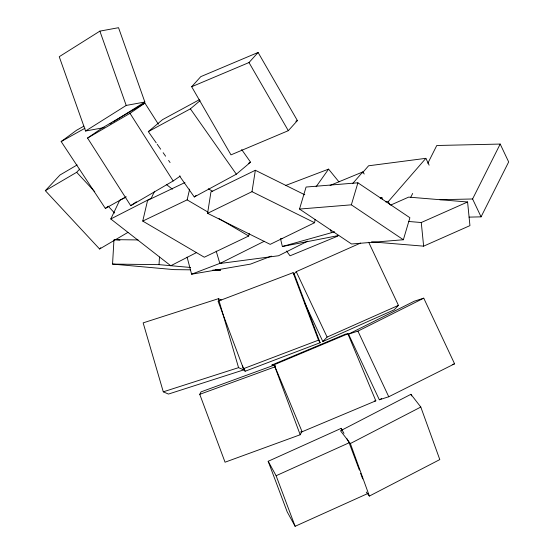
<?xml version="1.0" encoding="UTF-8"?>
<svg xmlns="http://www.w3.org/2000/svg" width="554" height="554" viewBox="0 0 554 554"><rect width="100%" height="100%" fill="white"/><g stroke="black" fill="none" stroke-linecap="round" stroke-linejoin="round"><path stroke-width="0.83" d="M190.438 269.826L174.081 269.625L112.552 264.092L113.923 240.484M112.552 264.092L159.033 264.639L159.476 257.056M315.108 219.419L314.589 222.715L270.186 244.362L207.591 213.318L210.942 191.933L255.346 170.279L304.804 194.807M207.591 213.318L251.994 191.67L255.346 170.279M249.272 233.525L248.691 236.011L204.301 257.229L142.745 221.081L147.586 200.403L184.967 182.536M142.745 221.081L187.134 199.869L189.648 189.115M299.52 209.066L306.071 187.044L357.905 182.806L409.905 217.729L403.36 239.75L351.527 243.989L299.52 209.066L351.354 204.828L403.36 239.75M351.354 204.828L357.905 182.806M196.712 252.472L170.77 265.747L110.786 218.969L119.692 200.313L125.8 197.189M154.573 191.275L151.228 198.277L110.786 218.969M410.729 197.314L412.668 193.45M427.833 163.292L436.774 145.501L500.193 144.068L508.669 161.948L481.066 216.849L469.065 217.12M481.066 216.849L472.59 198.976L500.193 144.068M301.508 432.279L300.199 434.751L225.049 462.202L199.752 394.33L201.067 391.858L273.787 365.287M199.752 394.33L274.902 366.88L275.56 365.64M316.085 186.767L328.591 169.129L338.958 181.878M352.559 183.686L362.738 171.962L364.248 174.018M362.406 172.89L368.576 165.791L425.874 158.333L429.128 165.168M385.716 201.919L388.278 201.58L425.874 158.333M191.677 86.736L200.763 76.653L258.088 52.464L297.401 120.592L288.309 130.675L230.983 154.864L191.677 86.736L249.002 62.547L258.088 52.464M127.953 232.375L99.595 249.002L45.331 190.673L59.977 175.016L77.138 164.947M45.331 190.673L76.674 172.294L79.603 169.157M99.595 249.002L100.766 247.749M293.592 274.438L296.245 271.661L360.543 243.081M304.852 303.363L322.85 341.527L327.095 337.088L398.451 305.365L368.701 242.278M398.451 305.365L394.206 309.804L322.85 341.527M156.228 142.87L148.32 131.623L162.557 119.636L199.357 99.706M148.32 131.623L190.382 108.847L200.084 100.669M179.454 175.888L194.274 196.968L196.22 195.333M194.274 196.968L236.336 174.191L250.567 162.197L241.676 149.552M126.201 196.774L105.35 208.415L61.162 141.554L76.487 130.301L83.931 126.139M105.35 208.415L108.141 206.372M180.265 176.082L173.173 180.957L130.73 205.686L87.553 138.057L102.448 127.815L144.892 103.086L158.354 124.179M87.553 138.057L129.996 113.328L144.892 103.086M130.73 205.686L136.402 201.788M112.926 122.109L144.857 102.012L118.535 27.7L99.879 31.128L59.236 56.702L85.565 131.014L104.221 127.593M85.565 131.014L126.201 105.433L144.857 102.012M110.024 123.937L111.479 123.023M61.162 141.554L84.984 128.244M248.317 163.416L250.567 162.197M410.923 394.303L340.495 430.79L350.363 443.532L369.366 496.072L439.8 459.585L420.798 407.045L410.923 394.303L411.511 395.916M350.363 443.532L420.798 407.045M216.185 251.094L219.862 263.503L264.306 241.253M307.671 241.17L278.551 255.754L219.862 263.503M348.508 334.124L414.33 301.182L423.755 298.177L454.585 363.819L388.763 396.761L379.338 399.766L348.508 334.124L357.939 331.119L423.755 298.177M379.338 399.766L381.637 398.617M368.133 493.365L295.123 526.3L287.187 511.861L268.178 461.288L341.181 428.353L343.965 433.401M268.178 461.288L276.114 475.727L349.117 442.784L359.38 470.083M390.605 205.118L408.658 197.113L467.583 201.988L469.944 225.623L423.63 246.156L371.54 241.842M408.457 221.462L421.269 222.521L467.583 201.988M295.808 121.264L297.401 120.592M347.884 333.799L345.509 334.117L271.806 365.051L274.175 364.733L347.884 333.799L375.827 400.826L302.117 431.76L300.538 431.975M330.08 185.438L362.738 171.962M337.829 236.094L290.033 255.809L286.508 251.017M187.093 257.125L191.601 274.202L221.351 262.811M271.37 256.107L250.47 264.119L191.601 274.202M285.885 185.375L328.591 169.129M294.306 274.611L293.087 272.686L218.054 301.217L243.476 368.694L245.11 371.256L320.136 342.725L294.714 275.248M243.476 368.694L318.508 340.156L320.136 342.725M221.378 299.977L218.428 298.689L143.154 322.871L163.285 391.823L168.444 394.067L243.718 369.892L242.507 365.737M163.285 391.823L238.559 367.641L243.718 369.892M452.23 364.574L454.585 363.819M380.266 198.152L381.928 197.674L382.315 199.315M280.594 239.106L282.367 246.495L334.671 231.807M380.245 198L381.928 197.674M282.367 246.495L338.688 235.512M374.248 401.034L375.827 400.826M280.386 238.85L282.083 238.622M440.021 199.71L472.59 198.976M113.972 239.64L138.071 239.93M212.819 270.089L220.568 270.179L215.437 269.722M115.682 239.792L119.955 240.18M159.033 264.639L190.652 267.492M251.994 191.67L314.589 222.715M208.29 188.769L212.736 191.379M187.134 199.869L207.902 212.057M219.024 218.595L248.691 236.011M166.269 184.406L172.405 189.191M76.674 172.294L94.762 191.739M108.182 206.164L114.602 213.061M366.249 492.049L369.366 496.072M190.382 108.847L236.336 174.191M157.218 144.275L160.674 149.192M163.146 152.703L165.618 156.214M168.582 160.431L170.064 162.537M129.996 113.328L173.173 180.957M249.002 62.547L288.309 130.675M346.742 438.456L349.117 442.784M388.278 201.58L389.725 204.62M296.245 271.661L327.095 337.088M357.939 331.119L388.763 396.761M274.175 364.733L302.117 431.76M293.087 272.686L318.508 340.156M244.203 368.846L245.11 371.256M360.585 473.296L362.697 478.912M341.181 428.353L341.79 429.959M276.114 475.727L295.123 526.3M274.902 366.88L300.199 434.751M99.879 31.128L126.201 105.433M218.428 298.689L238.559 367.641M330.717 230L331.306 232.465M421.269 222.521L423.63 246.156"/></g></svg>
